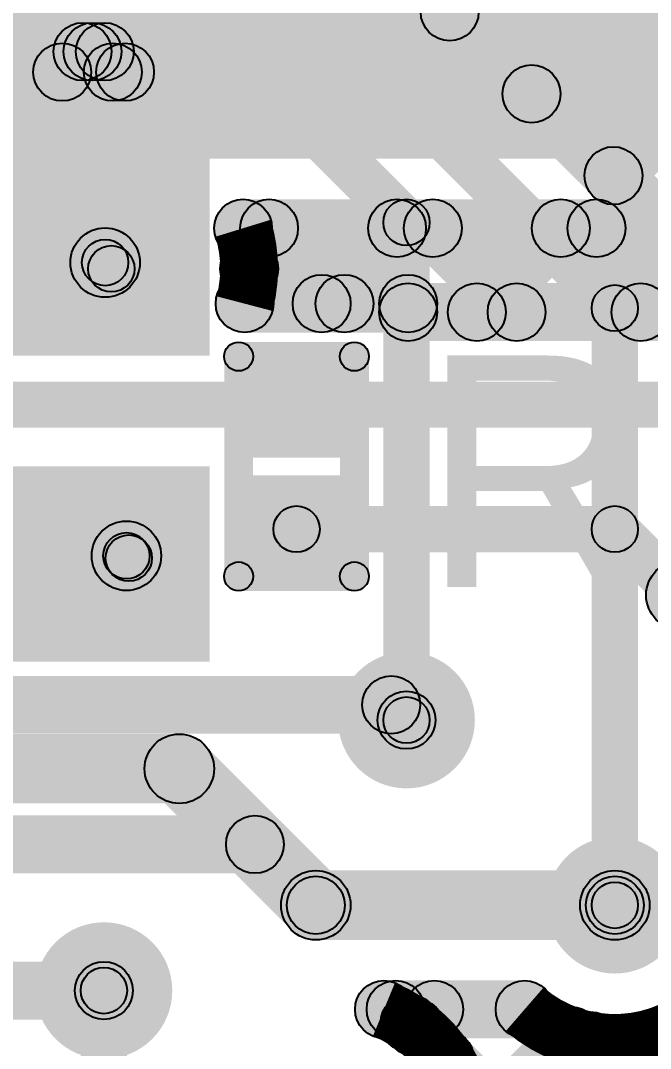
# Model space of a CAD drawing. Header units: millimetres. Extents: x -0.08 to 3.07, y -0.08 to 2.73.
# Drawn here: x 2.5803 to 2.6892, y 1.8692 to 2.0469 of the extents above; entities that cross this region are included whole.
import ezdxf

# ---------------------------------------------------------------- set-up
doc = ezdxf.new("R2010")
doc.units = ezdxf.units.MM
doc.header["$MEASUREMENT"] = 0
for name, color, linetype in [('BottomLayer', 5, 'Continuous'), ('TopLayer', 1, 'Continuous'), ('TopOverlay', 2, 'Continuous'), ('TopPaste', 8, 'Continuous'), ('TopSolder', 216, 'Continuous'), ('ViaHoleLayer', 16, 'Continuous')]:
    doc.layers.add(name, color=color, linetype=linetype)

# ---------------------------------------------------------------- blocks, each defined once
blk = doc.blocks.new('R___0201_20')
at = {"layer": 'TopLayer'}
for points in [[(-0.01614, 0.00728), (-0.00551, 0.00728), (-0.00551, -0.00728), (-0.01614, -0.00728)], [(0.00551, 0.00728), (0.01614, 0.00728), (0.01614, -0.00728), (0.00551, -0.00728)]]:
    blk.add_hatch(color=1, dxfattribs=at).paths.add_polyline_path(points)
at = {"layer": 'TopOverlay'}
h = blk.add_hatch(color=2, dxfattribs=at)
edge = h.paths.add_edge_path()
edge.add_arc((-0.019, 0.01), 0.0025, 0, 360)
h = blk.add_hatch(color=2, dxfattribs=at)
edge = h.paths.add_edge_path()
edge.add_arc((-0.019, 0.01), 0.0025, 0, 360)
for points in [[(-0.019, 0.0075), (-0.019, 0.0125), (0.019, 0.0125), (0.019, 0.0075)], [(-0.0215, 0.01), (-0.0165, 0.01), (-0.0165, -0.01), (-0.0215, -0.01)], [(0.0165, 0.01), (0.0215, 0.01), (0.0215, -0.01), (0.0165, -0.01)], [(-0.019, -0.0125), (-0.019, -0.0075), (0.019, -0.0075), (0.019, -0.0125)]]:
    blk.add_hatch(color=2, dxfattribs=at).paths.add_polyline_path(points)
h = blk.add_hatch(color=2, dxfattribs=at)
edge = h.paths.add_edge_path()
edge.add_arc((0.019, 0.01), 0.0025, 0, 360)
h = blk.add_hatch(color=2, dxfattribs=at)
edge = h.paths.add_edge_path()
edge.add_arc((0.019, 0.01), 0.0025, 0, 360)
h = blk.add_hatch(color=2, dxfattribs=at)
edge = h.paths.add_edge_path()
edge.add_arc((-0.019, -0.01), 0.0025, 0, 360)
h = blk.add_hatch(color=2, dxfattribs=at)
edge = h.paths.add_edge_path()
edge.add_arc((-0.019, -0.01), 0.0025, 0, 360)
h = blk.add_hatch(color=2, dxfattribs=at)
edge = h.paths.add_edge_path()
edge.add_arc((0.019, -0.01), 0.0025, 0, 360)
h = blk.add_hatch(color=2, dxfattribs=at)
edge = h.paths.add_edge_path()
edge.add_arc((0.019, -0.01), 0.0025, 0, 360)
at = {"layer": 'TopPaste'}
for points in [[(-0.01614, 0.00728), (-0.00551, 0.00728), (-0.00551, -0.00728), (-0.01614, -0.00728)], [(0.00551, 0.00728), (0.01614, 0.00728), (0.01614, -0.00728), (0.00551, -0.00728)]]:
    blk.add_hatch(color=8, dxfattribs=at).paths.add_polyline_path(points)
at = {"layer": 'TopSolder'}
for points in [[(-0.02014, 0.01128), (-0.00151, 0.01128), (-0.00151, -0.01128), (-0.02014, -0.01128)], [(0.00151, 0.01128), (0.02014, 0.01128), (0.02014, -0.01128), (0.00151, -0.01128)]]:
    blk.add_hatch(color=216, dxfattribs=at).paths.add_polyline_path(points)
at = {"layer": 'TopOverlay'}
for centre in [(-0.019, 0.01), (-0.019, 0.01), (0.019, 0.01), (0.019, 0.01), (-0.019, -0.01), (-0.019, -0.01), (0.019, -0.01), (0.019, -0.01)]:
    blk.add_circle(centre, 0.0025, dxfattribs=at)

msp = doc.modelspace()

# ---------------------------------------------------------------- hatches: boundary and pattern name
at = {"layer": 'BottomLayer'}
for points in [[(2.25157, 2.46046), (2.25864, 2.46754), (2.72212, 2.00405), (2.71505, 1.99698)], [(2.658, 2.04484), (2.65093, 2.05191), (2.75396, 2.15495), (2.76104, 2.14788)], [(2.67214, 2.0307), (2.66507, 2.03777), (2.75396, 2.12666), (2.76104, 2.11959)], [(2.59301, 2.10276), (2.60008, 2.10984), (2.69784, 2.01208), (2.69076, 2.00501)], [(2.68628, 2.01656), (2.67921, 2.02363), (2.75396, 2.09838), (2.76104, 2.09131)], [(2.58238, 2.09217), (2.58804, 2.09783), (2.68583, 2.00004), (2.68017, 1.99438)], [(2.59866, 2.05469), (2.60431, 2.06034), (2.64983, 2.01483), (2.64417, 2.00917)], [(2.2742, 2.03652), (2.2742, 2.04652), (2.59486, 2.04652), (2.59486, 2.03652)], [(2.59105, 2.03446), (2.58398, 2.04154), (2.5875, 2.04505), (2.59457, 2.03798)], [(2.5892, 2.03798), (2.59627, 2.04505), (2.59979, 2.04154), (2.59272, 2.03446)], [(2.59132, 2.03798), (2.59839, 2.04505), (2.60191, 2.04154), (2.59484, 2.03446)], [(2.479, 2.033), (2.479, 2.043), (2.59837, 2.043), (2.59837, 2.033)], [(2.47583, 1.989), (2.613, 1.989), (2.613, 2.026), (2.47583, 2.026)], [(2.651, 1.926), (2.643, 1.926), (2.643, 2.012), (2.651, 2.012)], [(2.687, 1.894), (2.679, 1.894), (2.679, 1.99721), (2.687, 1.99721)], [(2.399, 1.93608), (2.613, 1.93608), (2.613, 1.96983), (2.399, 1.96983)], [(2.54319, 1.91158), (2.54319, 1.92358), (2.60775, 1.92358), (2.60775, 1.91158)], [(2.60351, 1.91334), (2.61199, 1.92182), (2.63557, 1.89824), (2.62708, 1.88976)], [(2.63133, 1.888), (2.63133, 1.9), (2.683, 1.9), (2.683, 1.888)], [(2.64311, 1.871), (2.64311, 1.881), (2.66741, 1.881), (2.66741, 1.871)], [(2.59872, 1.81417), (2.59072, 1.81417), (2.59072, 1.87924), (2.59872, 1.87924)], [(2.64158, 1.87246), (2.64865, 1.87954), (2.65104, 1.87715), (2.64397, 1.87008)], [(2.65214, 1.86927), (2.64507, 1.87634), (2.64826, 1.87954), (2.65533, 1.87246)], [(2.66135, 1.8502), (2.65427, 1.85727), (2.67195, 1.87494), (2.67902, 1.86787)], [(2.67531, 1.86702), (2.68238, 1.87409), (2.71042, 1.84605), (2.70335, 1.83898)], [(2.65008, 1.86397), (2.65715, 1.87104), (2.69628, 1.83191), (2.68921, 1.82484)]]:
    msp.add_hatch(color=5, dxfattribs=at).paths.add_polyline_path(points)
h = msp.add_hatch(color=5, dxfattribs=at)
edge = h.paths.add_edge_path()
edge.add_arc((2.65446, 2.04838), 0.005, 0, 360)
h = msp.add_hatch(color=5, dxfattribs=at)
edge = h.paths.add_edge_path()
edge.add_arc((2.59103, 2.04152), 0.005, 0, 360)
h = msp.add_hatch(color=5, dxfattribs=at)
edge = h.paths.add_edge_path()
edge.add_arc((2.59274, 2.04152), 0.005, 0, 360)
h = msp.add_hatch(color=5, dxfattribs=at)
edge = h.paths.add_edge_path()
edge.add_arc((2.59486, 2.04152), 0.005, 0, 360)
h = msp.add_hatch(color=5, dxfattribs=at)
edge = h.paths.add_edge_path()
edge.add_arc((2.59486, 2.04152), 0.005, 0, 360)
h = msp.add_hatch(color=5, dxfattribs=at)
edge = h.paths.add_edge_path()
edge.add_arc((2.58752, 2.038), 0.005, 0, 360)
h = msp.add_hatch(color=5, dxfattribs=at)
edge = h.paths.add_edge_path()
edge.add_arc((2.59625, 2.038), 0.005, 0, 360)
h = msp.add_hatch(color=5, dxfattribs=at)
edge = h.paths.add_edge_path()
edge.add_arc((2.59837, 2.038), 0.005, 0, 360)
h = msp.add_hatch(color=5, dxfattribs=at)
edge = h.paths.add_edge_path()
edge.add_arc((2.59837, 2.038), 0.005, 0, 360)
h = msp.add_hatch(color=5, dxfattribs=at)
edge = h.paths.add_edge_path()
edge.add_arc((2.66861, 2.03423), 0.005, 0, 360)
h = msp.add_hatch(color=5, dxfattribs=at)
edge = h.paths.add_edge_path()
edge.add_arc((2.68275, 2.02009), 0.005, 0, 360)
h = msp.add_hatch(color=5, dxfattribs=at)
edge = h.paths.add_edge_path()
edge.add_arc((2.596, 2.004), 0.01181, 0, 360)
h = msp.add_hatch(color=5, dxfattribs=at)
edge = h.paths.add_edge_path()
edge.add_arc((2.647, 2.012), 0.004, 0, 360)
h = msp.add_hatch(color=5, dxfattribs=at)
edge = h.paths.add_edge_path()
edge.add_arc((2.647, 2.012), 0.004, 0, 360)
h = msp.add_hatch(color=5, dxfattribs=at)
edge = h.paths.add_edge_path()
edge.add_arc((2.683, 1.99721), 0.004, 0, 360)
h = msp.add_hatch(color=5, dxfattribs=at)
edge = h.paths.add_edge_path()
edge.add_arc((2.683, 1.99721), 0.004, 0, 360)
h = msp.add_hatch(color=5, dxfattribs=at)
edge = h.paths.add_edge_path()
edge.add_arc((2.599, 1.954), 0.01181, 0, 360)
h = msp.add_hatch(color=5, dxfattribs=at)
edge = h.paths.add_edge_path()
edge.add_arc((2.647, 1.926), 0.01181, 0, 360)
h = msp.add_hatch(color=5, dxfattribs=at)
edge = h.paths.add_edge_path()
edge.add_arc((2.647, 1.926), 0.004, 0, 360)
h = msp.add_hatch(color=5, dxfattribs=at)
edge = h.paths.add_edge_path()
edge.add_arc((2.60775, 1.91758), 0.006, 0, 360)
h = msp.add_hatch(color=5, dxfattribs=at)
edge = h.paths.add_edge_path()
edge.add_arc((2.60775, 1.91758), 0.006, 0, 360)
h = msp.add_hatch(color=5, dxfattribs=at)
edge = h.paths.add_edge_path()
edge.add_arc((2.683, 1.894), 0.01181, 0, 360)
h = msp.add_hatch(color=5, dxfattribs=at)
edge = h.paths.add_edge_path()
edge.add_arc((2.63133, 1.894), 0.006, 0, 360)
h = msp.add_hatch(color=5, dxfattribs=at)
edge = h.paths.add_edge_path()
edge.add_arc((2.63133, 1.894), 0.006, 0, 360)
h = msp.add_hatch(color=5, dxfattribs=at)
edge = h.paths.add_edge_path()
edge.add_arc((2.683, 1.894), 0.006, 0, 360)
h = msp.add_hatch(color=5, dxfattribs=at)
edge = h.paths.add_edge_path()
edge.add_arc((2.683, 1.894), 0.004, 0, 360)
h = msp.add_hatch(color=5, dxfattribs=at)
edge = h.paths.add_edge_path()
edge.add_arc((2.59472, 1.87924), 0.01181, 0, 360)
h = msp.add_hatch(color=5, dxfattribs=at)
edge = h.paths.add_edge_path()
edge.add_arc((2.59472, 1.87924), 0.004, 0, 360)
h = msp.add_hatch(color=5, dxfattribs=at)
edge = h.paths.add_edge_path()
edge.add_arc((2.64311, 1.876), 0.005, 0, 360)
h = msp.add_hatch(color=5, dxfattribs=at)
edge = h.paths.add_edge_path()
edge.add_arc((2.64311, 1.876), 0.005, 0, 360)
h = msp.add_hatch(color=5, dxfattribs=at)
edge = h.paths.add_edge_path()
edge.add_arc((2.64512, 1.876), 0.005, 0, 360)
h = msp.add_hatch(color=5, dxfattribs=at)
edge = h.paths.add_edge_path()
edge.add_arc((2.65179, 1.876), 0.005, 0, 360)
h = msp.add_hatch(color=5, dxfattribs=at)
edge = h.paths.add_edge_path()
edge.add_arc((2.66741, 1.876), 0.005, 0, 360)
h = msp.add_hatch(color=5, dxfattribs=at)
edge = h.paths.add_edge_path()
edge.add_arc((2.66741, 1.876), 0.005, 0, 360)
h = msp.add_hatch(color=5, dxfattribs=at)
edge = h.paths.add_edge_path()
edge.add_arc((2.6475, 1.87361), 0.005, 0, 360)
h = msp.add_hatch(color=5, dxfattribs=at)
edge = h.paths.add_edge_path()
edge.add_arc((2.6486, 1.87281), 0.005, 0, 360)
h = msp.add_hatch(color=5, dxfattribs=at)
edge = h.paths.add_edge_path()
edge.add_arc((2.67548, 1.87141), 0.005, 0, 360)
h = msp.add_hatch(color=5, dxfattribs=at)
edge = h.paths.add_edge_path()
edge.add_arc((2.67885, 1.87055), 0.005, 0, 360)
h = msp.add_hatch(color=5, dxfattribs=at)
edge = h.paths.add_edge_path()
edge.add_arc((2.65361, 1.8675), 0.005, 0, 360)
at = {"layer": 'TopLayer'}
for points in [[(2.513, 2.023), (2.725, 2.023), (2.725, 2.557), (2.513, 2.557)], [(2.61876, 2.006), (2.61876, 2.016), (2.737, 2.016), (2.737, 2.006)], [(2.61972, 2.00746), (2.62679, 2.01454), (2.63982, 2.0015), (2.63275, 1.99443)], [(2.63588, 1.99443), (2.6288, 2.0015), (2.64184, 2.01454), (2.64891, 2.00746)], [(2.648, 2.00746), (2.65507, 2.01454), (2.66956, 2.00004), (2.66249, 1.99297)], [(2.6627, 1.99297), (2.65563, 2.00004), (2.67012, 2.01454), (2.67719, 2.00746)], [(2.67629, 2.00746), (2.68336, 2.01454), (2.69785, 2.00004), (2.69078, 1.99297)], [(2.69098, 1.99297), (2.68391, 2.00004), (2.6984, 2.01454), (2.70548, 2.00746)], [(2.54388, 1.99907), (2.54388, 2.01107), (2.59493, 2.01107), (2.59493, 1.99907)], [(2.5921, 2.00224), (2.59776, 2.0079), (2.59883, 2.00683), (2.59317, 2.00117)], [(2.61903, 1.99297), (2.61903, 2.00297), (2.64728, 2.00297), (2.64728, 1.99297)], [(2.64728, 1.99151), (2.64728, 2.00151), (2.71386, 2.00151), (2.71386, 1.99151)], [(2.54315, 1.97651), (2.54315, 1.98451), (2.73149, 1.98451), (2.73149, 1.97651)], [(2.628, 1.955), (2.628, 1.963), (2.683, 1.963), (2.683, 1.955)], [(2.68017, 1.95617), (2.68583, 1.96183), (2.69723, 1.95042), (2.69158, 1.94477)], [(2.54339, 1.94839), (2.54339, 1.96039), (2.59861, 1.96039), (2.59861, 1.94839)], [(2.59579, 1.95156), (2.60144, 1.95721), (2.60183, 1.95683), (2.59617, 1.95117)], [(2.54573, 1.92364), (2.54573, 1.93364), (2.64436, 1.93364), (2.64436, 1.92364)], [(2.64082, 1.92511), (2.64789, 1.93218), (2.65054, 1.92954), (2.64346, 1.92246)], [(2.54392, 1.89951), (2.54392, 1.90951), (2.62082, 1.90951), (2.62082, 1.89951)], [(2.61728, 1.90097), (2.62435, 1.90804), (2.63486, 1.89754), (2.62779, 1.89046)], [(2.63133, 1.889), (2.63133, 1.899), (2.683, 1.899), (2.683, 1.889)], [(2.54424, 1.87424), (2.54424, 1.88424), (2.59472, 1.88424), (2.59472, 1.87424)]]:
    msp.add_hatch(color=1, dxfattribs=at).paths.add_polyline_path(points)
h = msp.add_hatch(color=1, dxfattribs=at)
edge = h.paths.add_edge_path()
edge.add_arc((2.596, 2.004), 0.01181, 0, 360)
h = msp.add_hatch(color=1, dxfattribs=at)
edge = h.paths.add_edge_path()
edge.add_arc((2.61876, 2.011), 0.005, 0, 360)
h = msp.add_hatch(color=1, dxfattribs=at)
edge = h.paths.add_edge_path()
edge.add_arc((2.61876, 2.011), 0.005, 0, 360)
h = msp.add_hatch(color=1, dxfattribs=at)
edge = h.paths.add_edge_path()
edge.add_arc((2.62325, 2.011), 0.005, 0, 360)
h = msp.add_hatch(color=1, dxfattribs=at)
edge = h.paths.add_edge_path()
edge.add_arc((2.64537, 2.011), 0.005, 0, 360)
h = msp.add_hatch(color=1, dxfattribs=at)
edge = h.paths.add_edge_path()
edge.add_arc((2.65154, 2.011), 0.005, 0, 360)
h = msp.add_hatch(color=1, dxfattribs=at)
edge = h.paths.add_edge_path()
edge.add_arc((2.67366, 2.011), 0.005, 0, 360)
h = msp.add_hatch(color=1, dxfattribs=at)
edge = h.paths.add_edge_path()
edge.add_arc((2.67982, 2.011), 0.005, 0, 360)
h = msp.add_hatch(color=1, dxfattribs=at)
edge = h.paths.add_edge_path()
edge.add_arc((2.59493, 2.00507), 0.006, 0, 360)
h = msp.add_hatch(color=1, dxfattribs=at)
edge = h.paths.add_edge_path()
edge.add_arc((2.59493, 2.00507), 0.004, 0, 360)
h = msp.add_hatch(color=1, dxfattribs=at)
edge = h.paths.add_edge_path()
edge.add_arc((2.596, 2.004), 0.004, 0, 360)
h = msp.add_hatch(color=1, dxfattribs=at)
edge = h.paths.add_edge_path()
edge.add_arc((2.61981, 2.004), 0.005, 0, 360)
h = msp.add_hatch(color=1, dxfattribs=at)
edge = h.paths.add_edge_path()
edge.add_arc((2.61981, 2.004), 0.005, 0, 360)
h = msp.add_hatch(color=1, dxfattribs=at)
edge = h.paths.add_edge_path()
edge.add_arc((2.61903, 1.99797), 0.005, 0, 360)
h = msp.add_hatch(color=1, dxfattribs=at)
edge = h.paths.add_edge_path()
edge.add_arc((2.61903, 1.99797), 0.005, 0, 360)
h = msp.add_hatch(color=1, dxfattribs=at)
edge = h.paths.add_edge_path()
edge.add_arc((2.63234, 1.99797), 0.005, 0, 360)
h = msp.add_hatch(color=1, dxfattribs=at)
edge = h.paths.add_edge_path()
edge.add_arc((2.63628, 1.99797), 0.005, 0, 360)
h = msp.add_hatch(color=1, dxfattribs=at)
edge = h.paths.add_edge_path()
edge.add_arc((2.64728, 1.99797), 0.005, 0, 360)
h = msp.add_hatch(color=1, dxfattribs=at)
edge = h.paths.add_edge_path()
edge.add_arc((2.64728, 1.99651), 0.005, 0, 360)
h = msp.add_hatch(color=1, dxfattribs=at)
edge = h.paths.add_edge_path()
edge.add_arc((2.65916, 1.99651), 0.005, 0, 360)
h = msp.add_hatch(color=1, dxfattribs=at)
edge = h.paths.add_edge_path()
edge.add_arc((2.66603, 1.99651), 0.005, 0, 360)
h = msp.add_hatch(color=1, dxfattribs=at)
edge = h.paths.add_edge_path()
edge.add_arc((2.68745, 1.99651), 0.005, 0, 360)
h = msp.add_hatch(color=1, dxfattribs=at)
edge = h.paths.add_edge_path()
edge.add_arc((2.599, 1.954), 0.01181, 0, 360)
h = msp.add_hatch(color=1, dxfattribs=at)
edge = h.paths.add_edge_path()
edge.add_arc((2.628, 1.959), 0.004, 0, 360)
h = msp.add_hatch(color=1, dxfattribs=at)
edge = h.paths.add_edge_path()
edge.add_arc((2.683, 1.959), 0.004, 0, 360)
h = msp.add_hatch(color=1, dxfattribs=at)
edge = h.paths.add_edge_path()
edge.add_arc((2.683, 1.959), 0.004, 0, 360)
h = msp.add_hatch(color=1, dxfattribs=at)
edge = h.paths.add_edge_path()
edge.add_arc((2.59861, 1.95439), 0.006, 0, 360)
h = msp.add_hatch(color=1, dxfattribs=at)
edge = h.paths.add_edge_path()
edge.add_arc((2.59861, 1.95439), 0.004, 0, 360)
h = msp.add_hatch(color=1, dxfattribs=at)
edge = h.paths.add_edge_path()
edge.add_arc((2.599, 1.954), 0.004, 0, 360)
h = msp.add_hatch(color=1, dxfattribs=at)
edge = h.paths.add_edge_path()
edge.add_arc((2.69441, 1.94759), 0.006, 0, 360)
h = msp.add_hatch(color=1, dxfattribs=at)
edge = h.paths.add_edge_path()
edge.add_arc((2.647, 1.926), 0.01181, 0, 360)
h = msp.add_hatch(color=1, dxfattribs=at)
edge = h.paths.add_edge_path()
edge.add_arc((2.64436, 1.92864), 0.005, 0, 360)
h = msp.add_hatch(color=1, dxfattribs=at)
edge = h.paths.add_edge_path()
edge.add_arc((2.64436, 1.92864), 0.005, 0, 360)
h = msp.add_hatch(color=1, dxfattribs=at)
edge = h.paths.add_edge_path()
edge.add_arc((2.647, 1.926), 0.005, 0, 360)
h = msp.add_hatch(color=1, dxfattribs=at)
edge = h.paths.add_edge_path()
edge.add_arc((2.62082, 1.90451), 0.005, 0, 360)
h = msp.add_hatch(color=1, dxfattribs=at)
edge = h.paths.add_edge_path()
edge.add_arc((2.62082, 1.90451), 0.005, 0, 360)
h = msp.add_hatch(color=1, dxfattribs=at)
edge = h.paths.add_edge_path()
edge.add_arc((2.683, 1.894), 0.01181, 0, 360)
h = msp.add_hatch(color=1, dxfattribs=at)
edge = h.paths.add_edge_path()
edge.add_arc((2.63133, 1.894), 0.005, 0, 360)
h = msp.add_hatch(color=1, dxfattribs=at)
edge = h.paths.add_edge_path()
edge.add_arc((2.63133, 1.894), 0.005, 0, 360)
h = msp.add_hatch(color=1, dxfattribs=at)
edge = h.paths.add_edge_path()
edge.add_arc((2.683, 1.894), 0.005, 0, 360)
h = msp.add_hatch(color=1, dxfattribs=at)
edge = h.paths.add_edge_path()
edge.add_arc((2.59472, 1.87924), 0.01181, 0, 360)
h = msp.add_hatch(color=1, dxfattribs=at)
edge = h.paths.add_edge_path()
edge.add_arc((2.59472, 1.87924), 0.005, 0, 360)
at = {"layer": 'ViaHoleLayer'}
h = msp.add_hatch(color=16, dxfattribs=at)
edge = h.paths.add_edge_path()
edge.add_arc((2.596, 2.004), 0.00591, 0, 360)
h = msp.add_hatch(color=16, dxfattribs=at)
edge = h.paths.add_edge_path()
edge.add_arc((2.599, 1.954), 0.00591, 0, 360)
h = msp.add_hatch(color=16, dxfattribs=at)
edge = h.paths.add_edge_path()
edge.add_arc((2.647, 1.926), 0.00591, 0, 360)
h = msp.add_hatch(color=16, dxfattribs=at)
edge = h.paths.add_edge_path()
edge.add_arc((2.683, 1.894), 0.00591, 0, 360)
h = msp.add_hatch(color=16, dxfattribs=at)
edge = h.paths.add_edge_path()
edge.add_arc((2.59472, 1.87924), 0.00591, 0, 360)

# ---------------------------------------------------------------- linework, layer by layer
at = {"layer": 'BottomLayer', "const_width": 0.01}
for points in [[(2.70681, 1.894, -0.642551), (2.66741, 1.876)], [(2.64311, 1.876, -0.303392), (2.65781, 1.854)]]:
    msp.add_lwpolyline(points, format="xyb", dxfattribs=at)
at = {"layer": 'BottomLayer'}
for centre, radius in [((2.65446, 2.04838), 0.005), ((2.59103, 2.04152), 0.005), ((2.59274, 2.04152), 0.005), ((2.59486, 2.04152), 0.005), ((2.59486, 2.04152), 0.005), ((2.58752, 2.038), 0.005), ((2.59625, 2.038), 0.005), ((2.59837, 2.038), 0.005), ((2.59837, 2.038), 0.005), ((2.66861, 2.03423), 0.005), ((2.68275, 2.02009), 0.005), ((2.647, 2.012), 0.004), ((2.647, 2.012), 0.004), ((2.683, 1.99721), 0.004), ((2.683, 1.99721), 0.004), ((2.647, 1.926), 0.004), ((2.60775, 1.91758), 0.006), ((2.60775, 1.91758), 0.006), ((2.63133, 1.894), 0.006), ((2.63133, 1.894), 0.006), ((2.683, 1.894), 0.006), ((2.683, 1.894), 0.004), ((2.59472, 1.87924), 0.004), ((2.64311, 1.876), 0.005), ((2.64311, 1.876), 0.005), ((2.64512, 1.876), 0.005), ((2.65179, 1.876), 0.005), ((2.66741, 1.876), 0.005), ((2.66741, 1.876), 0.005), ((2.6475, 1.87361), 0.005), ((2.6486, 1.87281), 0.005), ((2.67548, 1.87141), 0.005), ((2.67885, 1.87055), 0.005), ((2.65361, 1.8675), 0.005)]:
    msp.add_circle(centre, radius, dxfattribs=at)
at = {"layer": 'TopLayer', "const_width": 0.01}
for points in [[(2.61876, 2.011, -0.074736), (2.61981, 2.004)], [(2.61981, 2.004, -0.064112), (2.61903, 1.99797)]]:
    msp.add_lwpolyline(points, format="xyb", dxfattribs=at)
at = {"layer": 'TopLayer'}
for centre, radius in [((2.61876, 2.011), 0.005), ((2.61876, 2.011), 0.005), ((2.62325, 2.011), 0.005), ((2.64537, 2.011), 0.005), ((2.65154, 2.011), 0.005), ((2.67366, 2.011), 0.005), ((2.67982, 2.011), 0.005), ((2.59493, 2.00507), 0.006), ((2.59493, 2.00507), 0.004), ((2.596, 2.004), 0.004), ((2.61981, 2.004), 0.005), ((2.61981, 2.004), 0.005), ((2.61903, 1.99797), 0.005), ((2.61903, 1.99797), 0.005), ((2.63234, 1.99797), 0.005), ((2.63628, 1.99797), 0.005), ((2.64728, 1.99797), 0.005), ((2.64728, 1.99651), 0.005), ((2.65916, 1.99651), 0.005), ((2.66603, 1.99651), 0.005), ((2.68745, 1.99651), 0.005), ((2.628, 1.959), 0.004), ((2.683, 1.959), 0.004), ((2.683, 1.959), 0.004), ((2.59861, 1.95439), 0.006), ((2.59861, 1.95439), 0.004), ((2.599, 1.954), 0.004), ((2.69441, 1.94759), 0.006), ((2.64436, 1.92864), 0.005), ((2.64436, 1.92864), 0.005), ((2.647, 1.926), 0.005), ((2.62082, 1.90451), 0.005), ((2.62082, 1.90451), 0.005), ((2.63133, 1.894), 0.005), ((2.63133, 1.894), 0.005), ((2.683, 1.894), 0.005), ((2.59472, 1.87924), 0.005)]:
    msp.add_circle(centre, radius, dxfattribs=at)

# ---------------------------------------------------------------- block references
at = {"rotation": 90}
msp.add_blockref('R___0201_20', (2.628, 1.96983), dxfattribs=at)

# ---------------------------------------------------------------- texts
at = {"layer": 'TopOverlay'}
msp.add_text('R2', height=0.04, dxfattribs=at).set_placement((2.64968, 1.94901))

doc.saveas('drawing.dxf')
